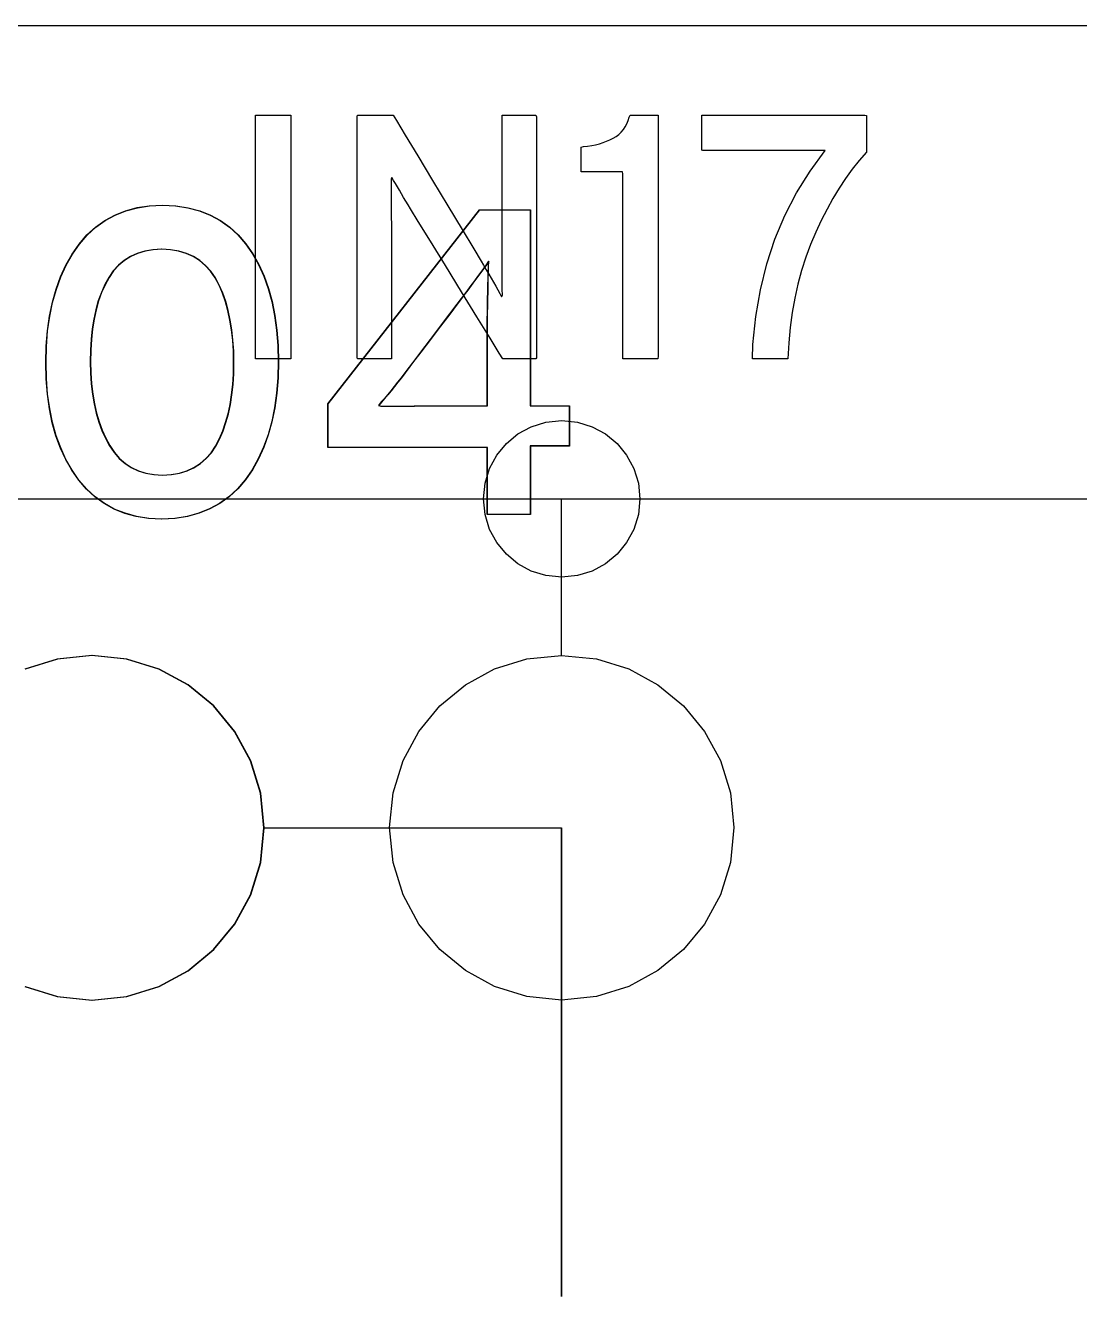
# Model space of a CAD drawing. Extents: x 1 to 47.7, y 0.2 to 35.
# Drawn here: x 39.8043 to 40.141, y 10.189 to 10.5947 of the extents above; entities that cross this region are included whole.
import ezdxf

# ---------------------------------------------------------------- set-up
doc = ezdxf.new("R2010")
doc.units = 0
doc.header["$MEASUREMENT"] = 0
for name, color, linetype in [('7_2___8__INDEPENDENT_INPUT', 7, 'CONTINUOUS'), ('7_3___8__OPTOISO_INDEPENDE', 7, 'CONTINUOUS'), ('7_4___24__OPTOISO_INDEPEND', 7, 'CONTINUOUS'), ('7_5___8__INDEPENDENT_INPUT', 7, 'CONTINUOUS'), ('7_6____8__INDEPENDENT_INPU', 7, 'CONTINUOUS'), ('7_7____8__OPTOISO_INDEPEND', 7, 'CONTINUOUS'), ('7_8____8__OPTOISO_INDEPEND', 7, 'CONTINUOUS'), ('8_0_____DWG', 7, 'CONTINUOUS')]:
    doc.layers.add(name, color=color, linetype=linetype)

msp = doc.modelspace()

# ---------------------------------------------------------------- linework, layer by layer
at = {"layer": '7_2___8__INDEPENDENT_INPUT'}
for points in [[(39.8851, 10.48741), (39.88497, 10.48227), (39.88458, 10.47736), (39.88393, 10.47269), (39.88302, 10.46826), (39.88185, 10.46406), (39.88042, 10.46011), (39.87873, 10.45639), (39.87678, 10.45292), (39.87456, 10.44969), (39.87209, 10.4468), (39.86937, 10.4443), (39.8664, 10.44216), (39.86318, 10.4404), (39.85972, 10.43901), (39.85601, 10.438), (39.85205, 10.43736), (39.84785, 10.43709), (39.84368, 10.43736), (39.83977, 10.43799), (39.83609, 10.439), (39.83266, 10.44037), (39.82948, 10.44211), (39.82653, 10.44423), (39.82384, 10.44671), (39.82138, 10.44957), (39.81917, 10.45275), (39.81722, 10.45618), (39.81553, 10.45985), (39.8141, 10.46378), (39.81293, 10.46795), (39.81202, 10.47237), (39.81137, 10.47705), (39.81098, 10.48197), (39.81085, 10.48714), (39.81098, 10.4923), (39.81137, 10.49723), (39.81204, 10.50191), (39.81296, 10.50635), (39.81415, 10.51055), (39.8156, 10.51451), (39.81732, 10.51823), (39.81929, 10.52171), (39.82153, 10.52494), (39.82401, 10.52784), (39.82673, 10.53034), (39.8297, 10.53247), (39.8329, 10.53422), (39.83634, 10.53559), (39.84002, 10.53657), (39.84394, 10.53717), (39.8481, 10.53739), (39.85231, 10.53714), (39.85626, 10.53653), (39.85996, 10.53554), (39.86341, 10.53418), (39.86661, 10.53245), (39.86956, 10.53035), (39.87225, 10.52789), (39.8747, 10.52505), (39.87689, 10.52187), (39.87881, 10.51843), (39.88048, 10.51474), (39.88189, 10.5108), (39.88305, 10.50662), (39.88395, 10.50219), (39.88459, 10.49751), (39.88498, 10.49259)], [(39.87086, 10.48714), (39.87079, 10.49076), (39.87057, 10.49422), (39.87021, 10.49754), (39.8697, 10.5007), (39.86904, 10.50371), (39.86824, 10.50656), (39.8673, 10.50927), (39.8662, 10.51182), (39.86494, 10.51419), (39.86348, 10.5163), (39.86183, 10.51813), (39.85998, 10.51968), (39.85794, 10.52096), (39.85571, 10.52196), (39.85328, 10.52268), (39.85066, 10.52313), (39.84785, 10.5233), (39.84508, 10.52313), (39.8425, 10.52269), (39.84011, 10.52197), (39.8379, 10.52099), (39.83589, 10.51973), (39.83407, 10.51819), (39.83244, 10.51639), (39.831, 10.51431), (39.82973, 10.51198), (39.82861, 10.50948), (39.82765, 10.50682), (39.82684, 10.504), (39.82618, 10.50101), (39.82568, 10.49785), (39.82533, 10.49454), (39.82513, 10.49106), (39.82509, 10.48741), (39.82516, 10.48381), (39.82539, 10.48037), (39.82577, 10.47708), (39.82631, 10.47395), (39.82699, 10.47097), (39.82783, 10.46816), (39.82883, 10.46549), (39.82998, 10.46299), (39.83126, 10.4606), (39.83272, 10.45842), (39.83436, 10.45653), (39.83619, 10.45492), (39.8382, 10.45361), (39.8404, 10.45257), (39.84278, 10.45183), (39.84535, 10.45137), (39.8481, 10.45119), (39.85092, 10.45136), (39.85353, 10.45182), (39.85595, 10.45256), (39.85817, 10.45358), (39.8602, 10.45488), (39.86202, 10.45646), (39.86366, 10.45833), (39.86509, 10.46048), (39.86632, 10.46284), (39.86739, 10.46531), (39.86831, 10.46795), (39.86909, 10.47075), (39.86973, 10.47371), (39.87022, 10.47683), (39.87058, 10.48011), (39.87079, 10.48354)], [(39.9523, 10.51948), (39.95151, 10.51835), (39.95066, 10.51716), (39.94975, 10.5159), (39.94879, 10.51457), (39.94777, 10.51319), (39.94669, 10.51173), (39.94555, 10.51022), (39.94436, 10.50863), (39.9436, 10.50762), (39.94218, 10.50575), (39.9398, 10.50262), (39.93683, 10.4987), (39.93362, 10.49447), (39.93055, 10.49041), (39.92796, 10.487), (39.92624, 10.48472), (39.92554, 10.48381), (39.92438, 10.48229), (39.92324, 10.48083), (39.92214, 10.47944), (39.92107, 10.47811), (39.92003, 10.47685), (39.91902, 10.47566), (39.91805, 10.47452), (39.91711, 10.47346), (39.91795, 10.47317), (39.91955, 10.47317), (39.92122, 10.47318), (39.92296, 10.47319), (39.92476, 10.47321), (39.92662, 10.47323), (39.92855, 10.47325), (39.93054, 10.47328), (39.93207, 10.4733), (39.93325, 10.4733), (39.9356, 10.4733), (39.93872, 10.4733), (39.94221, 10.4733), (39.94567, 10.4733), (39.9487, 10.4733), (39.95091, 10.4733), (39.95189, 10.4733), (39.9519, 10.47412), (39.9519, 10.47683), (39.9519, 10.48088), (39.9519, 10.48569), (39.9519, 10.49072), (39.9519, 10.49537), (39.9519, 10.4991), (39.9519, 10.50131), (39.95192, 10.50274), (39.95196, 10.50512), (39.952, 10.50743), (39.95204, 10.50965), (39.95209, 10.51178), (39.95213, 10.51383), (39.95219, 10.5158), (39.95224, 10.51768)]]:
    msp.add_lwpolyline(points, close=True, dxfattribs=at)
for points in [[(39.9656, 10.46049), (39.9656, 10.43865), (39.9519, 10.43865), (39.9519, 10.46002), (39.90093, 10.46002), (39.90093, 10.47392), (39.94945, 10.53583), (39.9656, 10.53583), (39.9656, 10.4733), (39.97807, 10.4733), (39.97807, 10.46049), (39.9656, 10.46049)], [(39.80415, 10.28794), (39.81447, 10.28474), (39.82555, 10.28362), (39.83663, 10.28474), (39.84696, 10.28794), (39.8563, 10.29301), (39.86445, 10.29973), (39.87116, 10.30787), (39.87624, 10.31721), (39.87944, 10.32754), (39.88056, 10.33862), (39.87944, 10.34971), (39.87624, 10.36003), (39.87116, 10.36938), (39.86445, 10.37751), (39.8563, 10.38423), (39.84696, 10.3893), (39.83663, 10.3925), (39.82555, 10.39362), (39.81447, 10.3925), (39.80415, 10.3893)], [(39.88056, 10.33862), (39.97556, 10.33862), (39.97556, 10.18898)]]:
    msp.add_lwpolyline(points, dxfattribs=at)
at = {"layer": '7_3___8__OPTOISO_INDEPENDE'}
for points in [[(39.8851, 10.48741), (39.88497, 10.48227), (39.88458, 10.47736), (39.88393, 10.47269), (39.88302, 10.46826), (39.88185, 10.46406), (39.88042, 10.46011), (39.87873, 10.45639), (39.87678, 10.45292), (39.87456, 10.44969), (39.87209, 10.4468), (39.86937, 10.4443), (39.8664, 10.44216), (39.86318, 10.4404), (39.85972, 10.43901), (39.85601, 10.438), (39.85205, 10.43736), (39.84785, 10.43709), (39.84368, 10.43736), (39.83977, 10.43799), (39.83609, 10.439), (39.83266, 10.44037), (39.82948, 10.44211), (39.82653, 10.44423), (39.82384, 10.44671), (39.82138, 10.44957), (39.81917, 10.45275), (39.81722, 10.45618), (39.81553, 10.45985), (39.8141, 10.46378), (39.81293, 10.46795), (39.81202, 10.47237), (39.81137, 10.47705), (39.81098, 10.48197), (39.81085, 10.48714), (39.81098, 10.4923), (39.81137, 10.49723), (39.81204, 10.50191), (39.81296, 10.50635), (39.81415, 10.51055), (39.8156, 10.51451), (39.81732, 10.51823), (39.81929, 10.52171), (39.82153, 10.52494), (39.82401, 10.52784), (39.82673, 10.53034), (39.8297, 10.53247), (39.8329, 10.53422), (39.83634, 10.53559), (39.84002, 10.53657), (39.84394, 10.53717), (39.8481, 10.53739), (39.85231, 10.53714), (39.85626, 10.53653), (39.85996, 10.53554), (39.86341, 10.53418), (39.86661, 10.53245), (39.86956, 10.53035), (39.87225, 10.52789), (39.8747, 10.52505), (39.87689, 10.52187), (39.87881, 10.51843), (39.88048, 10.51474), (39.88189, 10.5108), (39.88305, 10.50662), (39.88395, 10.50219), (39.88459, 10.49751), (39.88498, 10.49259)], [(39.87086, 10.48714), (39.87079, 10.49076), (39.87057, 10.49422), (39.87021, 10.49754), (39.8697, 10.5007), (39.86904, 10.50371), (39.86824, 10.50656), (39.8673, 10.50927), (39.8662, 10.51182), (39.86494, 10.51419), (39.86348, 10.5163), (39.86183, 10.51813), (39.85998, 10.51968), (39.85794, 10.52096), (39.85571, 10.52196), (39.85328, 10.52268), (39.85066, 10.52313), (39.84785, 10.5233), (39.84508, 10.52313), (39.8425, 10.52269), (39.84011, 10.52197), (39.8379, 10.52099), (39.83589, 10.51973), (39.83407, 10.51819), (39.83244, 10.51639), (39.831, 10.51431), (39.82973, 10.51198), (39.82861, 10.50948), (39.82765, 10.50682), (39.82684, 10.504), (39.82618, 10.50101), (39.82568, 10.49785), (39.82533, 10.49454), (39.82513, 10.49106), (39.82509, 10.48741), (39.82516, 10.48381), (39.82539, 10.48037), (39.82577, 10.47708), (39.82631, 10.47395), (39.82699, 10.47097), (39.82783, 10.46816), (39.82883, 10.46549), (39.82998, 10.46299), (39.83126, 10.4606), (39.83272, 10.45842), (39.83436, 10.45653), (39.83619, 10.45492), (39.8382, 10.45361), (39.8404, 10.45257), (39.84278, 10.45183), (39.84535, 10.45137), (39.8481, 10.45119), (39.85092, 10.45136), (39.85353, 10.45182), (39.85595, 10.45256), (39.85817, 10.45358), (39.8602, 10.45488), (39.86202, 10.45646), (39.86366, 10.45833), (39.86509, 10.46048), (39.86632, 10.46284), (39.86739, 10.46531), (39.86831, 10.46795), (39.86909, 10.47075), (39.86973, 10.47371), (39.87022, 10.47683), (39.87058, 10.48011), (39.87079, 10.48354)], [(39.9523, 10.51948), (39.95151, 10.51835), (39.95066, 10.51716), (39.94975, 10.5159), (39.94879, 10.51457), (39.94777, 10.51319), (39.94669, 10.51173), (39.94555, 10.51022), (39.94436, 10.50863), (39.9436, 10.50762), (39.94218, 10.50575), (39.9398, 10.50262), (39.93683, 10.4987), (39.93362, 10.49447), (39.93055, 10.49041), (39.92796, 10.487), (39.92624, 10.48472), (39.92554, 10.48381), (39.92438, 10.48229), (39.92324, 10.48083), (39.92214, 10.47944), (39.92107, 10.47811), (39.92003, 10.47685), (39.91902, 10.47566), (39.91805, 10.47452), (39.91711, 10.47346), (39.91795, 10.47317), (39.91955, 10.47317), (39.92122, 10.47318), (39.92296, 10.47319), (39.92476, 10.47321), (39.92662, 10.47323), (39.92855, 10.47325), (39.93054, 10.47328), (39.93207, 10.4733), (39.93325, 10.4733), (39.9356, 10.4733), (39.93872, 10.4733), (39.94221, 10.4733), (39.94567, 10.4733), (39.9487, 10.4733), (39.95091, 10.4733), (39.95189, 10.4733), (39.9519, 10.47412), (39.9519, 10.47683), (39.9519, 10.48088), (39.9519, 10.48569), (39.9519, 10.49072), (39.9519, 10.49537), (39.9519, 10.4991), (39.9519, 10.50131), (39.95192, 10.50274), (39.95196, 10.50512), (39.952, 10.50743), (39.95204, 10.50965), (39.95209, 10.51178), (39.95213, 10.51383), (39.95219, 10.5158), (39.95224, 10.51768)]]:
    msp.add_lwpolyline(points, close=True, dxfattribs=at)
for points in [[(39.9656, 10.46049), (39.9656, 10.43865), (39.9519, 10.43865), (39.9519, 10.46002), (39.90093, 10.46002), (39.90093, 10.47392), (39.94945, 10.53583), (39.9656, 10.53583), (39.9656, 10.4733), (39.97807, 10.4733), (39.97807, 10.46049), (39.9656, 10.46049)], [(39.80415, 10.28794), (39.81447, 10.28474), (39.82555, 10.28362), (39.83663, 10.28474), (39.84696, 10.28794), (39.8563, 10.29301), (39.86445, 10.29973), (39.87116, 10.30787), (39.87624, 10.31721), (39.87944, 10.32754), (39.88056, 10.33862), (39.87944, 10.34971), (39.87624, 10.36003), (39.87116, 10.36938), (39.86445, 10.37751), (39.8563, 10.38423), (39.84696, 10.3893), (39.83663, 10.3925), (39.82555, 10.39362), (39.81447, 10.3925), (39.80415, 10.3893)], [(39.88056, 10.33862), (39.97556, 10.33862), (39.97556, 10.18898)]]:
    msp.add_lwpolyline(points, dxfattribs=at)
at = {"layer": '7_4___24__OPTOISO_INDEPEND'}
for points in [[(39.87774, 10.48834), (39.87774, 10.56609), (39.88902, 10.56609), (39.88902, 10.48834), (39.87774, 10.48834)], [(39.67556, 10.39364), (39.67556, 10.44362), (39.97556, 10.44362)], [(39.97556, 10.39364), (39.97556, 10.44362), (40.27555, 10.44361)], [(39.97556, 10.28364), (39.97556, 10.18898)]]:
    msp.add_lwpolyline(points, dxfattribs=at)
for points in [[(39.95673, 10.48834), (39.95564, 10.49012), (39.95272, 10.49487), (39.94851, 10.5017), (39.94357, 10.50973), (39.93843, 10.51808), (39.93364, 10.52586), (39.92974, 10.53219), (39.92729, 10.53618), (39.9265, 10.53746), (39.92577, 10.53868), (39.92506, 10.53986), (39.92438, 10.54101), (39.92372, 10.54213), (39.92308, 10.54321), (39.92247, 10.54426), (39.92189, 10.54527), (39.92132, 10.54625), (39.92109, 10.54562), (39.92109, 10.54374), (39.9211, 10.54181), (39.9211, 10.53982), (39.92111, 10.53777), (39.92113, 10.53567), (39.92115, 10.5335), (39.92117, 10.53127), (39.92119, 10.52898), (39.9212, 10.52755), (39.9212, 10.52393), (39.9212, 10.51849), (39.9212, 10.51195), (39.9212, 10.50504), (39.9212, 10.4985), (39.9212, 10.49305), (39.9212, 10.48944), (39.92119, 10.48834), (39.92068, 10.48834), (39.91953, 10.48834), (39.91795, 10.48834), (39.91612, 10.48834), (39.91425, 10.48834), (39.91254, 10.48834), (39.91118, 10.48834), (39.91037, 10.48834), (39.91024, 10.48889), (39.91024, 10.49393), (39.91024, 10.50309), (39.91024, 10.51498), (39.91024, 10.52817), (39.91024, 10.54126), (39.91024, 10.55285), (39.91024, 10.56151), (39.91024, 10.56584), (39.91046, 10.56609), (39.9114, 10.56609), (39.91289, 10.56609), (39.91473, 10.56609), (39.9167, 10.56609), (39.9186, 10.56609), (39.92021, 10.56609), (39.92133, 10.56609), (39.92175, 10.56609), (39.9228, 10.56436), (39.92558, 10.55974), (39.92959, 10.55309), (39.93431, 10.54527), (39.93921, 10.53715), (39.94377, 10.52958), (39.94748, 10.52342), (39.94983, 10.51954), (39.95062, 10.51821), (39.95146, 10.51677), (39.95227, 10.51537), (39.95304, 10.51403), (39.95378, 10.51274), (39.95448, 10.51149), (39.95515, 10.5103), (39.95578, 10.50916), (39.95638, 10.50806), (39.95661, 10.50869), (39.95659, 10.51061), (39.95657, 10.5126), (39.95656, 10.51463), (39.95654, 10.51672), (39.95653, 10.51887), (39.95652, 10.52107), (39.95652, 10.52332), (39.95652, 10.52563), (39.95652, 10.52705), (39.95652, 10.53065), (39.95652, 10.53607), (39.95652, 10.54259), (39.95652, 10.54946), (39.95652, 10.55598), (39.95652, 10.5614), (39.95652, 10.565), (39.95652, 10.56609), (39.95703, 10.56609), (39.95818, 10.56609), (39.95976, 10.56609), (39.96159, 10.56609), (39.96346, 10.56609), (39.96518, 10.56609), (39.96653, 10.56609), (39.96734, 10.56609), (39.96748, 10.56554), (39.96748, 10.5605), (39.96748, 10.55134), (39.96748, 10.53945), (39.96748, 10.52626), (39.96748, 10.51317), (39.96748, 10.50158), (39.96748, 10.49292), (39.96748, 10.48859), (39.96727, 10.48834), (39.96639, 10.48834), (39.965, 10.48834), (39.96328, 10.48834), (39.96145, 10.48834), (39.95968, 10.48834), (39.95817, 10.48834), (39.95712, 10.48834)], [(39.99514, 10.48834), (39.99514, 10.49062), (39.99514, 10.49669), (39.99514, 10.50538), (39.99514, 10.51553), (39.99514, 10.52596), (39.99514, 10.53553), (39.99514, 10.54305), (39.99514, 10.54737), (39.99501, 10.54797), (39.99404, 10.54797), (39.99236, 10.54797), (39.99022, 10.54797), (39.98788, 10.54797), (39.98561, 10.54797), (39.98367, 10.54797), (39.98231, 10.54797), (39.9818, 10.54797), (39.9818, 10.54827), (39.9818, 10.54909), (39.9818, 10.55026), (39.9818, 10.55163), (39.9818, 10.55303), (39.9818, 10.55432), (39.9818, 10.55533), (39.9818, 10.55592), (39.98249, 10.55605), (39.98384, 10.55621), (39.98515, 10.55642), (39.9864, 10.55668), (39.98761, 10.55699), (39.98877, 10.55735), (39.98989, 10.55777), (39.99096, 10.55824), (39.99198, 10.55876), (39.99293, 10.55933), (39.99379, 10.55997), (39.99457, 10.56069), (39.99526, 10.5615), (39.99587, 10.56238), (39.99638, 10.56334), (39.99682, 10.56438), (39.99716, 10.5655), (39.99739, 10.56609), (39.99805, 10.56609), (39.99921, 10.56609), (40.00067, 10.56609), (40.00227, 10.56609), (40.00382, 10.56609), (40.00515, 10.56609), (40.00608, 10.56609), (40.00643, 10.56609), (40.00643, 10.56311), (40.00643, 10.5552), (40.00643, 10.54387), (40.00643, 10.53064), (40.00643, 10.51703), (40.00643, 10.50456), (40.00643, 10.49475), (40.00643, 10.48912), (40.00632, 10.48834), (40.0055, 10.48834), (40.00407, 10.48834), (40.00226, 10.48834), (40.00029, 10.48834), (39.99837, 10.48834), (39.99672, 10.48834), (39.99558, 10.48834)], [(40.0729, 10.55432), (40.07061, 10.55166), (40.0684, 10.54885), (40.06626, 10.54589), (40.0642, 10.54277), (40.06222, 10.53949), (40.06032, 10.53606), (40.0585, 10.53248), (40.05675, 10.52874), (40.05508, 10.52483), (40.05356, 10.52075), (40.05222, 10.51654), (40.05105, 10.51219), (40.05006, 10.5077), (40.04924, 10.50307), (40.04859, 10.4983), (40.04812, 10.49339), (40.04782, 10.48834), (40.04739, 10.48834), (40.04623, 10.48834), (40.04457, 10.48834), (40.04263, 10.48834), (40.04064, 10.48834), (40.03881, 10.48834), (40.03737, 10.48834), (40.03654, 10.48834), (40.03667, 10.49292), (40.03757, 10.50181), (40.03904, 10.51038), (40.04108, 10.51861), (40.04368, 10.52652), (40.04685, 10.53409), (40.05058, 10.54133), (40.05489, 10.54823), (40.05976, 10.55481), (40.05825, 10.55481), (40.05423, 10.55481), (40.04848, 10.55481), (40.04176, 10.55481), (40.03486, 10.55481), (40.02853, 10.55481), (40.02354, 10.55481), (40.02068, 10.55481), (40.02029, 10.55492), (40.02029, 10.55574), (40.02029, 10.55716), (40.02029, 10.55897), (40.02029, 10.56095), (40.02029, 10.56286), (40.02029, 10.56451), (40.02029, 10.56566), (40.02029, 10.56609), (40.0223, 10.56609), (40.02766, 10.56609), (40.03533, 10.56609), (40.04428, 10.56609), (40.05349, 10.56609), (40.06193, 10.56609), (40.06857, 10.56609), (40.07238, 10.56609), (40.0729, 10.56597), (40.0729, 10.56512), (40.0729, 10.56363), (40.0729, 10.56175), (40.0729, 10.55969), (40.0729, 10.55768), (40.0729, 10.55597), (40.0729, 10.55477)], [(40.00057, 10.44362), (40.00006, 10.43859), (39.9986, 10.43389), (39.9963, 10.42965), (39.99324, 10.42595), (39.98955, 10.4229), (39.9853, 10.42059), (39.98061, 10.41913), (39.97558, 10.41863), (39.97054, 10.41913), (39.96584, 10.42059), (39.96159, 10.4229), (39.95789, 10.42595), (39.95484, 10.42965), (39.95254, 10.43389), (39.95108, 10.43859), (39.95057, 10.44362), (39.95108, 10.44866), (39.95254, 10.45335), (39.95484, 10.4576), (39.95789, 10.4613), (39.96159, 10.46435), (39.96584, 10.46666), (39.97054, 10.46811), (39.97558, 10.46862), (39.98061, 10.46811), (39.9853, 10.46666), (39.98955, 10.46435), (39.99324, 10.4613), (39.9963, 10.4576), (39.9986, 10.45335), (40.00006, 10.44866)], [(40.03057, 10.33866), (40.02945, 10.32757), (40.02625, 10.31724), (40.02118, 10.3079), (40.01447, 10.29976), (40.00633, 10.29304), (39.99698, 10.28797), (39.98665, 10.28476), (39.97556, 10.28364), (39.96447, 10.28476), (39.95415, 10.28797), (39.94481, 10.29304), (39.93667, 10.29976), (39.92996, 10.3079), (39.92489, 10.31724), (39.92169, 10.32757), (39.92057, 10.33866), (39.92169, 10.34973), (39.92489, 10.36005), (39.92996, 10.36939), (39.93667, 10.37753), (39.94481, 10.38425), (39.95415, 10.38932), (39.96447, 10.39253), (39.97556, 10.39364), (39.98665, 10.39253), (39.99698, 10.38932), (40.00633, 10.38425), (40.01447, 10.37753), (40.02118, 10.36939), (40.02625, 10.36005), (40.02945, 10.34973)]]:
    msp.add_lwpolyline(points, close=True, dxfattribs=at)
at = {"layer": '7_5___8__INDEPENDENT_INPUT'}
for points in [[(39.88501, 10.48743), (39.88488, 10.48228), (39.88449, 10.47737), (39.88384, 10.4727), (39.88293, 10.46827), (39.88176, 10.46408), (39.88033, 10.46012), (39.87864, 10.45641), (39.87668, 10.45293), (39.87447, 10.4497), (39.87199, 10.44682), (39.86927, 10.44431), (39.8663, 10.44217), (39.86309, 10.44041), (39.85962, 10.43903), (39.85591, 10.43801), (39.85196, 10.43737), (39.84775, 10.43711), (39.84359, 10.43737), (39.83967, 10.438), (39.836, 10.43901), (39.83257, 10.44038), (39.82938, 10.44213), (39.82644, 10.44424), (39.82374, 10.44672), (39.82129, 10.44958), (39.81908, 10.45276), (39.81713, 10.45619), (39.81543, 10.45986), (39.814, 10.46379), (39.81283, 10.46796), (39.81192, 10.47239), (39.81127, 10.47706), (39.81088, 10.48198), (39.81075, 10.48716), (39.81088, 10.49232), (39.81128, 10.49724), (39.81194, 10.50192), (39.81287, 10.50636), (39.81405, 10.51056), (39.81551, 10.51452), (39.81722, 10.51824), (39.8192, 10.52172), (39.82144, 10.52496), (39.82392, 10.52785), (39.82664, 10.53036), (39.8296, 10.53249), (39.8328, 10.53423), (39.83625, 10.5356), (39.83993, 10.53658), (39.84385, 10.53719), (39.84801, 10.53741), (39.85221, 10.53716), (39.85616, 10.53654), (39.85986, 10.53555), (39.86332, 10.53419), (39.86652, 10.53247), (39.86946, 10.53037), (39.87216, 10.5279), (39.8746, 10.52506), (39.87679, 10.52188), (39.87872, 10.51844), (39.88039, 10.51475), (39.8818, 10.51082), (39.88296, 10.50664), (39.88385, 10.5022), (39.8845, 10.49753), (39.88488, 10.4926)], [(39.87077, 10.48716), (39.8707, 10.49077), (39.87048, 10.49424), (39.87011, 10.49755), (39.8696, 10.50071), (39.86895, 10.50372), (39.86815, 10.50658), (39.8672, 10.50928), (39.86611, 10.51183), (39.86485, 10.5142), (39.86339, 10.51631), (39.86173, 10.51814), (39.85988, 10.51969), (39.85784, 10.52097), (39.85561, 10.52197), (39.85318, 10.52269), (39.85056, 10.52314), (39.84775, 10.52331), (39.84498, 10.52314), (39.8424, 10.5227), (39.84001, 10.52199), (39.83781, 10.521), (39.8358, 10.51974), (39.83398, 10.51821), (39.83234, 10.5164), (39.8309, 10.51432), (39.82964, 10.512), (39.82852, 10.5095), (39.82755, 10.50683), (39.82674, 10.50401), (39.82608, 10.50102), (39.82558, 10.49787), (39.82523, 10.49455), (39.82503, 10.49107), (39.82499, 10.48743), (39.82507, 10.48383), (39.8253, 10.48038), (39.82568, 10.47709), (39.82621, 10.47396), (39.8269, 10.47099), (39.82774, 10.46817), (39.82873, 10.46551), (39.82988, 10.463), (39.83117, 10.46061), (39.83262, 10.45843), (39.83426, 10.45654), (39.83609, 10.45494), (39.8381, 10.45362), (39.8403, 10.45259), (39.84268, 10.45184), (39.84525, 10.45138), (39.84801, 10.45121), (39.85082, 10.45138), (39.85344, 10.45183), (39.85585, 10.45257), (39.85808, 10.45359), (39.8601, 10.45489), (39.86193, 10.45648), (39.86356, 10.45834), (39.865, 10.46049), (39.86623, 10.46285), (39.86729, 10.46533), (39.86821, 10.46797), (39.86899, 10.47076), (39.86963, 10.47372), (39.87013, 10.47684), (39.87048, 10.48012), (39.8707, 10.48356)], [(39.9522, 10.51949), (39.95141, 10.51836), (39.95056, 10.51717), (39.94966, 10.51591), (39.94869, 10.51459), (39.94767, 10.5132), (39.9466, 10.51175), (39.94546, 10.51023), (39.94427, 10.50865), (39.9435, 10.50763), (39.94208, 10.50577), (39.93971, 10.50263), (39.93674, 10.49871), (39.93353, 10.49448), (39.93045, 10.49042), (39.92787, 10.48701), (39.92614, 10.48473), (39.92545, 10.48382), (39.92428, 10.4823), (39.92315, 10.48084), (39.92204, 10.47945), (39.92097, 10.47813), (39.91994, 10.47687), (39.91893, 10.47567), (39.91795, 10.47454), (39.91701, 10.47347), (39.91785, 10.47318), (39.91946, 10.47318), (39.92113, 10.47319), (39.92286, 10.47321), (39.92466, 10.47322), (39.92653, 10.47324), (39.92846, 10.47327), (39.93045, 10.47329), (39.93198, 10.47331), (39.93316, 10.47331), (39.93551, 10.47331), (39.93863, 10.47331), (39.94211, 10.47331), (39.94557, 10.47331), (39.9486, 10.47331), (39.95081, 10.47331), (39.95179, 10.47331), (39.95181, 10.47414), (39.95181, 10.47684), (39.95181, 10.48089), (39.95181, 10.48571), (39.95181, 10.49073), (39.95181, 10.49539), (39.95181, 10.49911), (39.95181, 10.50133), (39.95182, 10.50275), (39.95186, 10.50514), (39.9519, 10.50744), (39.95194, 10.50966), (39.95199, 10.51179), (39.95204, 10.51385), (39.95209, 10.51581), (39.95215, 10.51769)]]:
    msp.add_lwpolyline(points, close=True, dxfattribs=at)
for points in [[(39.96551, 10.4605), (39.96551, 10.43867), (39.95181, 10.43867), (39.95181, 10.46004), (39.90084, 10.46004), (39.90084, 10.47394), (39.94935, 10.53585), (39.96551, 10.53585), (39.96551, 10.47331), (39.97797, 10.47331), (39.97797, 10.4605), (39.96551, 10.4605)], [(39.80415, 10.28794), (39.81447, 10.28474), (39.82555, 10.28362), (39.83663, 10.28474), (39.84696, 10.28794), (39.8563, 10.29301), (39.86445, 10.29973), (39.87116, 10.30787), (39.87624, 10.31721), (39.87944, 10.32754), (39.88056, 10.33862), (39.87944, 10.34971), (39.87624, 10.36003), (39.87116, 10.36938), (39.86445, 10.37751), (39.8563, 10.38423), (39.84696, 10.3893), (39.83663, 10.3925), (39.82555, 10.39362), (39.81447, 10.3925), (39.80415, 10.3893)], [(39.88045, 10.33864), (39.97545, 10.33864), (39.97545, 10.18898)]]:
    msp.add_lwpolyline(points, dxfattribs=at)
at = {"layer": '7_6____8__INDEPENDENT_INPU'}
for points in [[(39.8851, 10.48742), (39.88497, 10.48227), (39.88458, 10.47736), (39.88393, 10.47269), (39.88302, 10.46826), (39.88185, 10.46407), (39.88042, 10.46012), (39.87873, 10.4564), (39.87678, 10.45292), (39.87456, 10.44969), (39.87209, 10.44681), (39.86937, 10.4443), (39.8664, 10.44217), (39.86318, 10.44041), (39.85972, 10.43902), (39.85601, 10.43801), (39.85205, 10.43737), (39.84785, 10.4371), (39.84368, 10.43736), (39.83977, 10.438), (39.83609, 10.439), (39.83266, 10.44038), (39.82948, 10.44212), (39.82653, 10.44423), (39.82384, 10.44672), (39.82138, 10.44957), (39.81917, 10.45276), (39.81722, 10.45618), (39.81553, 10.45986), (39.8141, 10.46378), (39.81293, 10.46796), (39.81202, 10.47238), (39.81137, 10.47705), (39.81098, 10.48198), (39.81085, 10.48715), (39.81098, 10.49231), (39.81137, 10.49723), (39.81204, 10.50191), (39.81296, 10.50636), (39.81415, 10.51056), (39.8156, 10.51452), (39.81732, 10.51823), (39.81929, 10.52171), (39.82153, 10.52495), (39.82401, 10.52784), (39.82673, 10.53035), (39.8297, 10.53248), (39.8329, 10.53423), (39.83634, 10.53559), (39.84002, 10.53658), (39.84394, 10.53718), (39.8481, 10.5374), (39.85231, 10.53715), (39.85626, 10.53653), (39.85996, 10.53554), (39.86341, 10.53419), (39.86661, 10.53246), (39.86956, 10.53036), (39.87225, 10.52789), (39.8747, 10.52506), (39.87689, 10.52187), (39.87881, 10.51843), (39.88048, 10.51475), (39.88189, 10.51081), (39.88305, 10.50663), (39.88395, 10.5022), (39.88459, 10.49752), (39.88498, 10.49259)], [(39.87086, 10.48715), (39.87079, 10.49077), (39.87057, 10.49423), (39.87021, 10.49754), (39.8697, 10.5007), (39.86904, 10.50371), (39.86824, 10.50657), (39.8673, 10.50927), (39.8662, 10.51182), (39.86494, 10.5142), (39.86348, 10.5163), (39.86183, 10.51813), (39.85998, 10.51968), (39.85794, 10.52096), (39.85571, 10.52196), (39.85328, 10.52268), (39.85066, 10.52313), (39.84785, 10.5233), (39.84508, 10.52313), (39.8425, 10.52269), (39.84011, 10.52198), (39.8379, 10.52099), (39.83589, 10.51973), (39.83407, 10.5182), (39.83244, 10.5164), (39.831, 10.51432), (39.82973, 10.51199), (39.82861, 10.50949), (39.82765, 10.50683), (39.82684, 10.50401), (39.82618, 10.50102), (39.82568, 10.49786), (39.82533, 10.49455), (39.82513, 10.49106), (39.82509, 10.48742), (39.82516, 10.48382), (39.82539, 10.48038), (39.82577, 10.47709), (39.82631, 10.47396), (39.82699, 10.47098), (39.82783, 10.46816), (39.82883, 10.4655), (39.82998, 10.46299), (39.83126, 10.4606), (39.83272, 10.45843), (39.83436, 10.45654), (39.83619, 10.45493), (39.8382, 10.45361), (39.8404, 10.45258), (39.84278, 10.45183), (39.84535, 10.45137), (39.8481, 10.4512), (39.85092, 10.45137), (39.85353, 10.45183), (39.85595, 10.45256), (39.85817, 10.45358), (39.8602, 10.45489), (39.86202, 10.45647), (39.86366, 10.45834), (39.86509, 10.46048), (39.86632, 10.46284), (39.86739, 10.46532), (39.86831, 10.46796), (39.86909, 10.47076), (39.86973, 10.47372), (39.87022, 10.47683), (39.87058, 10.48011), (39.87079, 10.48355)], [(39.9523, 10.51948), (39.95151, 10.51836), (39.95066, 10.51716), (39.94975, 10.5159), (39.94879, 10.51458), (39.94777, 10.51319), (39.94669, 10.51174), (39.94555, 10.51022), (39.94436, 10.50864), (39.9436, 10.50763), (39.94218, 10.50576), (39.9398, 10.50262), (39.93683, 10.4987), (39.93362, 10.49447), (39.93055, 10.49041), (39.92796, 10.48701), (39.92624, 10.48473), (39.92554, 10.48381), (39.92438, 10.48229), (39.92324, 10.48084), (39.92214, 10.47945), (39.92107, 10.47812), (39.92003, 10.47686), (39.91902, 10.47566), (39.91805, 10.47453), (39.91711, 10.47346), (39.91795, 10.47317), (39.91955, 10.47318), (39.92122, 10.47319), (39.92296, 10.4732), (39.92476, 10.47322), (39.92662, 10.47324), (39.92855, 10.47326), (39.93054, 10.47329), (39.93207, 10.47331), (39.93325, 10.47331), (39.9356, 10.47331), (39.93872, 10.47331), (39.94221, 10.47331), (39.94567, 10.47331), (39.9487, 10.47331), (39.95091, 10.47331), (39.95189, 10.47331), (39.9519, 10.47413), (39.9519, 10.47683), (39.9519, 10.48088), (39.9519, 10.4857), (39.9519, 10.49072), (39.9519, 10.49538), (39.9519, 10.4991), (39.9519, 10.50132), (39.95192, 10.50274), (39.95196, 10.50513), (39.952, 10.50743), (39.95204, 10.50965), (39.95209, 10.51179), (39.95213, 10.51384), (39.95219, 10.5158), (39.95224, 10.51769)]]:
    msp.add_lwpolyline(points, close=True, dxfattribs=at)
for points in [[(39.9656, 10.4605), (39.9656, 10.43866), (39.9519, 10.43866), (39.9519, 10.46003), (39.90093, 10.46003), (39.90093, 10.47393), (39.94945, 10.53584), (39.9656, 10.53584), (39.9656, 10.47331), (39.97807, 10.47331), (39.97807, 10.4605), (39.9656, 10.4605)], [(39.80415, 10.28794), (39.81447, 10.28474), (39.82555, 10.28362), (39.83663, 10.28474), (39.84696, 10.28794), (39.8563, 10.29301), (39.86445, 10.29973), (39.87116, 10.30787), (39.87624, 10.31721), (39.87944, 10.32754), (39.88056, 10.33862), (39.87944, 10.34971), (39.87624, 10.36003), (39.87116, 10.36938), (39.86445, 10.37751), (39.8563, 10.38423), (39.84696, 10.3893), (39.83663, 10.3925), (39.82555, 10.39362), (39.81447, 10.3925), (39.80415, 10.3893)], [(39.88056, 10.33862), (39.97556, 10.33862), (39.97556, 10.18898)]]:
    msp.add_lwpolyline(points, dxfattribs=at)
at = {"layer": '7_7____8__OPTOISO_INDEPEND'}
for points in [[(39.8851, 10.48741), (39.88497, 10.48227), (39.88458, 10.47736), (39.88393, 10.47269), (39.88302, 10.46826), (39.88185, 10.46406), (39.88042, 10.46011), (39.87873, 10.45639), (39.87678, 10.45292), (39.87456, 10.44969), (39.87209, 10.4468), (39.86937, 10.4443), (39.8664, 10.44216), (39.86318, 10.4404), (39.85972, 10.43901), (39.85601, 10.438), (39.85205, 10.43736), (39.84785, 10.43709), (39.84368, 10.43736), (39.83977, 10.43799), (39.83609, 10.439), (39.83266, 10.44037), (39.82948, 10.44211), (39.82653, 10.44423), (39.82384, 10.44671), (39.82138, 10.44957), (39.81917, 10.45275), (39.81722, 10.45618), (39.81553, 10.45985), (39.8141, 10.46378), (39.81293, 10.46795), (39.81202, 10.47237), (39.81137, 10.47705), (39.81098, 10.48197), (39.81085, 10.48714), (39.81098, 10.4923), (39.81137, 10.49723), (39.81204, 10.50191), (39.81296, 10.50635), (39.81415, 10.51055), (39.8156, 10.51451), (39.81732, 10.51823), (39.81929, 10.52171), (39.82153, 10.52494), (39.82401, 10.52784), (39.82673, 10.53034), (39.8297, 10.53247), (39.8329, 10.53422), (39.83634, 10.53559), (39.84002, 10.53657), (39.84394, 10.53717), (39.8481, 10.53739), (39.85231, 10.53714), (39.85626, 10.53653), (39.85996, 10.53554), (39.86341, 10.53418), (39.86661, 10.53245), (39.86956, 10.53035), (39.87225, 10.52789), (39.8747, 10.52505), (39.87689, 10.52187), (39.87881, 10.51843), (39.88048, 10.51474), (39.88189, 10.5108), (39.88305, 10.50662), (39.88395, 10.50219), (39.88459, 10.49751), (39.88498, 10.49259)], [(39.87086, 10.48714), (39.87079, 10.49076), (39.87057, 10.49422), (39.87021, 10.49754), (39.8697, 10.5007), (39.86904, 10.50371), (39.86824, 10.50656), (39.8673, 10.50927), (39.8662, 10.51182), (39.86494, 10.51419), (39.86348, 10.5163), (39.86183, 10.51813), (39.85998, 10.51968), (39.85794, 10.52096), (39.85571, 10.52196), (39.85328, 10.52268), (39.85066, 10.52313), (39.84785, 10.5233), (39.84508, 10.52313), (39.8425, 10.52269), (39.84011, 10.52197), (39.8379, 10.52099), (39.83589, 10.51973), (39.83407, 10.51819), (39.83244, 10.51639), (39.831, 10.51431), (39.82973, 10.51198), (39.82861, 10.50948), (39.82765, 10.50682), (39.82684, 10.504), (39.82618, 10.50101), (39.82568, 10.49785), (39.82533, 10.49454), (39.82513, 10.49106), (39.82509, 10.48741), (39.82516, 10.48381), (39.82539, 10.48037), (39.82577, 10.47708), (39.82631, 10.47395), (39.82699, 10.47097), (39.82783, 10.46816), (39.82883, 10.46549), (39.82998, 10.46299), (39.83126, 10.4606), (39.83272, 10.45842), (39.83436, 10.45653), (39.83619, 10.45492), (39.8382, 10.45361), (39.8404, 10.45257), (39.84278, 10.45183), (39.84535, 10.45137), (39.8481, 10.45119), (39.85092, 10.45136), (39.85353, 10.45182), (39.85595, 10.45256), (39.85817, 10.45358), (39.8602, 10.45488), (39.86202, 10.45646), (39.86366, 10.45833), (39.86509, 10.46048), (39.86632, 10.46284), (39.86739, 10.46531), (39.86831, 10.46795), (39.86909, 10.47075), (39.86973, 10.47371), (39.87022, 10.47683), (39.87058, 10.48011), (39.87079, 10.48354)], [(39.9523, 10.51948), (39.95151, 10.51835), (39.95066, 10.51716), (39.94975, 10.5159), (39.94879, 10.51457), (39.94777, 10.51319), (39.94669, 10.51173), (39.94555, 10.51022), (39.94436, 10.50863), (39.9436, 10.50762), (39.94218, 10.50575), (39.9398, 10.50262), (39.93683, 10.4987), (39.93362, 10.49447), (39.93055, 10.49041), (39.92796, 10.487), (39.92624, 10.48472), (39.92554, 10.48381), (39.92438, 10.48229), (39.92324, 10.48083), (39.92214, 10.47944), (39.92107, 10.47811), (39.92003, 10.47685), (39.91902, 10.47566), (39.91805, 10.47452), (39.91711, 10.47346), (39.91795, 10.47317), (39.91955, 10.47317), (39.92122, 10.47318), (39.92296, 10.47319), (39.92476, 10.47321), (39.92662, 10.47323), (39.92855, 10.47325), (39.93054, 10.47328), (39.93207, 10.4733), (39.93325, 10.4733), (39.9356, 10.4733), (39.93872, 10.4733), (39.94221, 10.4733), (39.94567, 10.4733), (39.9487, 10.4733), (39.95091, 10.4733), (39.95189, 10.4733), (39.9519, 10.47412), (39.9519, 10.47683), (39.9519, 10.48088), (39.9519, 10.48569), (39.9519, 10.49072), (39.9519, 10.49537), (39.9519, 10.4991), (39.9519, 10.50131), (39.95192, 10.50274), (39.95196, 10.50512), (39.952, 10.50743), (39.95204, 10.50965), (39.95209, 10.51178), (39.95213, 10.51383), (39.95219, 10.5158), (39.95224, 10.51768)]]:
    msp.add_lwpolyline(points, close=True, dxfattribs=at)
for points in [[(39.9656, 10.46049), (39.9656, 10.43865), (39.9519, 10.43865), (39.9519, 10.46002), (39.90093, 10.46002), (39.90093, 10.47392), (39.94945, 10.53583), (39.9656, 10.53583), (39.9656, 10.4733), (39.97807, 10.4733), (39.97807, 10.46049), (39.9656, 10.46049)], [(39.80415, 10.28794), (39.81447, 10.28474), (39.82555, 10.28362), (39.83663, 10.28474), (39.84696, 10.28794), (39.8563, 10.29301), (39.86445, 10.29973), (39.87116, 10.30787), (39.87624, 10.31721), (39.87944, 10.32754), (39.88056, 10.33862), (39.87944, 10.34971), (39.87624, 10.36003), (39.87116, 10.36938), (39.86445, 10.37751), (39.8563, 10.38423), (39.84696, 10.3893), (39.83663, 10.3925), (39.82555, 10.39362), (39.81447, 10.3925), (39.80415, 10.3893)], [(39.88056, 10.33862), (39.97556, 10.33862), (39.97556, 10.18898)]]:
    msp.add_lwpolyline(points, dxfattribs=at)
at = {"layer": '7_8____8__OPTOISO_INDEPEND'}
for points in [[(39.88501, 10.48741), (39.88488, 10.48226), (39.88449, 10.47735), (39.88384, 10.47268), (39.88293, 10.46825), (39.88176, 10.46406), (39.88033, 10.4601), (39.87864, 10.45639), (39.87668, 10.45291), (39.87447, 10.44968), (39.87199, 10.4468), (39.86927, 10.44429), (39.8663, 10.44215), (39.86309, 10.44039), (39.85962, 10.43901), (39.85591, 10.43799), (39.85196, 10.43735), (39.84775, 10.43709), (39.84359, 10.43735), (39.83967, 10.43798), (39.836, 10.43899), (39.83257, 10.44036), (39.82938, 10.44211), (39.82644, 10.44422), (39.82374, 10.4467), (39.82129, 10.44956), (39.81908, 10.45274), (39.81713, 10.45617), (39.81543, 10.45984), (39.814, 10.46377), (39.81283, 10.46794), (39.81192, 10.47237), (39.81127, 10.47704), (39.81088, 10.48196), (39.81075, 10.48714), (39.81088, 10.4923), (39.81128, 10.49722), (39.81194, 10.5019), (39.81287, 10.50634), (39.81405, 10.51054), (39.81551, 10.5145), (39.81722, 10.51822), (39.8192, 10.5217), (39.82144, 10.52494), (39.82392, 10.52783), (39.82664, 10.53034), (39.8296, 10.53247), (39.8328, 10.53421), (39.83625, 10.53558), (39.83993, 10.53656), (39.84385, 10.53717), (39.84801, 10.53739), (39.85221, 10.53714), (39.85616, 10.53652), (39.85986, 10.53553), (39.86332, 10.53417), (39.86652, 10.53244), (39.86946, 10.53035), (39.87216, 10.52788), (39.8746, 10.52504), (39.87679, 10.52186), (39.87872, 10.51842), (39.88039, 10.51473), (39.8818, 10.5108), (39.88296, 10.50661), (39.88385, 10.50218), (39.8845, 10.49751), (39.88488, 10.49258)], [(39.87077, 10.48714), (39.8707, 10.49075), (39.87048, 10.49422), (39.87011, 10.49753), (39.8696, 10.50069), (39.86895, 10.5037), (39.86815, 10.50656), (39.8672, 10.50926), (39.86611, 10.51181), (39.86485, 10.51418), (39.86339, 10.51629), (39.86173, 10.51812), (39.85988, 10.51967), (39.85784, 10.52095), (39.85561, 10.52195), (39.85318, 10.52267), (39.85056, 10.52312), (39.84775, 10.52329), (39.84498, 10.52312), (39.8424, 10.52268), (39.84001, 10.52196), (39.83781, 10.52098), (39.8358, 10.51972), (39.83398, 10.51819), (39.83234, 10.51638), (39.8309, 10.5143), (39.82964, 10.51198), (39.82852, 10.50948), (39.82755, 10.50682), (39.82674, 10.50399), (39.82608, 10.501), (39.82558, 10.49785), (39.82523, 10.49453), (39.82503, 10.49105), (39.82499, 10.48741), (39.82507, 10.48381), (39.8253, 10.48036), (39.82568, 10.47707), (39.82621, 10.47394), (39.8269, 10.47097), (39.82774, 10.46815), (39.82873, 10.46549), (39.82988, 10.46298), (39.83117, 10.46059), (39.83262, 10.45841), (39.83426, 10.45652), (39.83609, 10.45492), (39.8381, 10.4536), (39.8403, 10.45257), (39.84268, 10.45182), (39.84525, 10.45136), (39.84801, 10.45119), (39.85082, 10.45136), (39.85344, 10.45181), (39.85585, 10.45255), (39.85808, 10.45357), (39.8601, 10.45487), (39.86193, 10.45646), (39.86356, 10.45832), (39.865, 10.46047), (39.86623, 10.46283), (39.86729, 10.46531), (39.86821, 10.46795), (39.86899, 10.47074), (39.86963, 10.4737), (39.87013, 10.47682), (39.87048, 10.4801), (39.8707, 10.48354)], [(39.9522, 10.51947), (39.95141, 10.51834), (39.95056, 10.51715), (39.94966, 10.51589), (39.94869, 10.51457), (39.94767, 10.51318), (39.9466, 10.51173), (39.94546, 10.51021), (39.94427, 10.50863), (39.9435, 10.50761), (39.94208, 10.50574), (39.93971, 10.50261), (39.93674, 10.49869), (39.93353, 10.49446), (39.93045, 10.4904), (39.92787, 10.48699), (39.92614, 10.48471), (39.92545, 10.4838), (39.92428, 10.48228), (39.92315, 10.48082), (39.92204, 10.47943), (39.92097, 10.47811), (39.91994, 10.47685), (39.91893, 10.47565), (39.91795, 10.47452), (39.91701, 10.47345), (39.91785, 10.47316), (39.91946, 10.47316), (39.92113, 10.47317), (39.92286, 10.47319), (39.92466, 10.4732), (39.92653, 10.47322), (39.92846, 10.47325), (39.93045, 10.47327), (39.93198, 10.47329), (39.93316, 10.47329), (39.93551, 10.47329), (39.93863, 10.47329), (39.94211, 10.47329), (39.94557, 10.47329), (39.9486, 10.47329), (39.95081, 10.47329), (39.95179, 10.47329), (39.95181, 10.47411), (39.95181, 10.47682), (39.95181, 10.48087), (39.95181, 10.48569), (39.95181, 10.49071), (39.95181, 10.49537), (39.95181, 10.49909), (39.95181, 10.50131), (39.95182, 10.50273), (39.95186, 10.50512), (39.9519, 10.50742), (39.95194, 10.50964), (39.95199, 10.51177), (39.95204, 10.51382), (39.95209, 10.51579), (39.95215, 10.51767)]]:
    msp.add_lwpolyline(points, close=True, dxfattribs=at)
for points in [[(39.96551, 10.46048), (39.96551, 10.43865), (39.95181, 10.43865), (39.95181, 10.46002), (39.90084, 10.46002), (39.90084, 10.47392), (39.94935, 10.53583), (39.96551, 10.53583), (39.96551, 10.47329), (39.97797, 10.47329), (39.97797, 10.46048), (39.96551, 10.46048)], [(39.80404, 10.28794), (39.81436, 10.28473), (39.82544, 10.28362), (39.83652, 10.28473), (39.84685, 10.28794), (39.8562, 10.29301), (39.86434, 10.29972), (39.87106, 10.30786), (39.87613, 10.3172), (39.87933, 10.32753), (39.88045, 10.33862), (39.87933, 10.3497), (39.87613, 10.36003), (39.87106, 10.36937), (39.86434, 10.37751), (39.8562, 10.38422), (39.84685, 10.38929), (39.83652, 10.3925), (39.82544, 10.39362), (39.81436, 10.3925), (39.80404, 10.38929)], [(39.88045, 10.33862), (39.97545, 10.33862), (39.97545, 10.18899)]]:
    msp.add_lwpolyline(points, dxfattribs=at)
at = {"layer": '8_0_____DWG'}
msp.add_lwpolyline([(39.41575, 10.59475), (39.49694, 10.59475), (39.57751, 10.59475), (39.65743, 10.59475), (39.73669, 10.59475), (39.81529, 10.59475), (39.89321, 10.59475), (39.97044, 10.59475), (40.04696, 10.59475), (40.12277, 10.59475), (40.19786, 10.59475)], dxfattribs=at)

doc.saveas('drawing.dxf')
